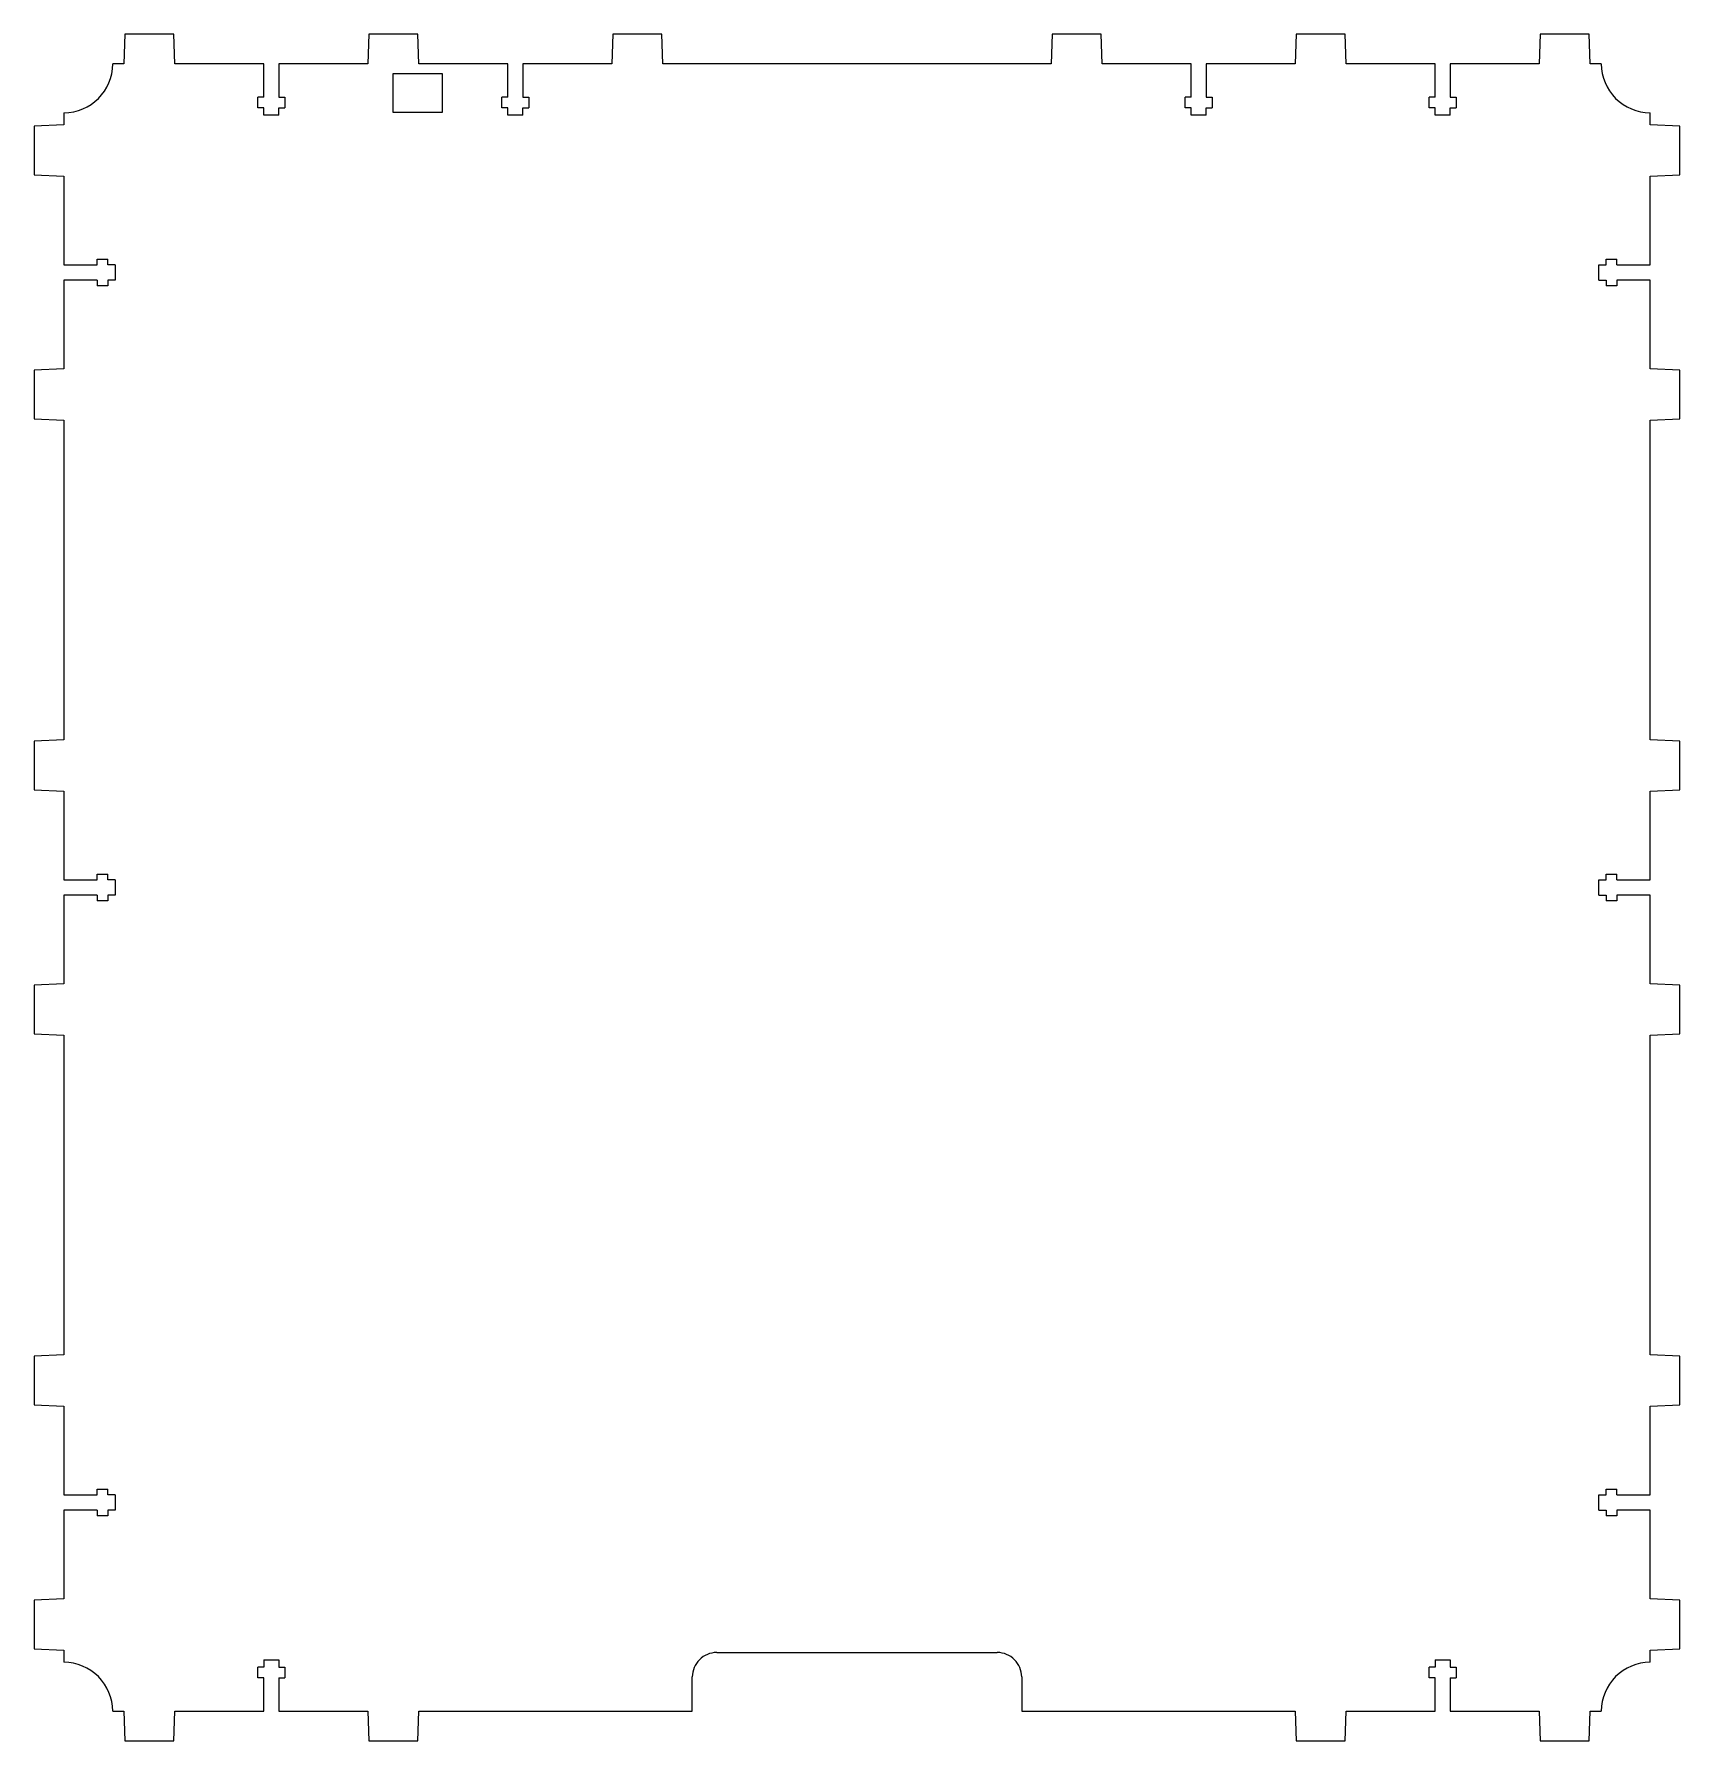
# Model space of a CAD drawing. Header units: millimetres. Extents: x -247 to 90, y -104 to 246.
import ezdxf

# ---------------------------------------------------------------- set-up
doc = ezdxf.new("R2010")
doc.units = ezdxf.units.MM
doc.header["$MEASUREMENT"] = 0

msp = doc.modelspace()

# ---------------------------------------------------------------- linework, layer by layer
at = {"lineweight": 15}
for points in [[(-228.8016, 245.6042), (-228.8016, 245.6042), (-229.0516, 239.5042), (-229.0516, 239.5042)], [(-218.8016, 245.6042), (-218.8016, 245.6042), (-228.8016, 245.6042), (-228.8016, 245.6042)], [(-218.5516, 239.5042), (-218.5516, 239.5042), (-218.8016, 245.6042), (-218.8016, 245.6042)], [(-178.8016, 245.6042), (-178.8016, 245.6042), (-179.0516, 239.5042), (-179.0516, 239.5042)], [(-168.8016, 245.6042), (-168.8016, 245.6042), (-178.8016, 245.6042), (-178.8016, 245.6042)], [(-168.5516, 239.5042), (-168.5516, 239.5042), (-168.8016, 245.6042), (-168.8016, 245.6042)], [(-128.8016, 245.6042), (-128.8016, 245.6042), (-129.0516, 239.5042), (-129.0516, 239.5042)], [(-118.8016, 245.6042), (-118.8016, 245.6042), (-128.8016, 245.6042), (-128.8016, 245.6042)], [(-118.5516, 239.5042), (-118.5516, 239.5042), (-118.8016, 245.6042), (-118.8016, 245.6042)], [(-38.8016, 245.6042), (-38.8016, 245.6042), (-39.0516, 239.5042), (-39.0516, 239.5042)], [(-28.8016, 245.6042), (-28.8016, 245.6042), (-38.8016, 245.6042), (-38.8016, 245.6042)], [(-28.5516, 239.5042), (-28.5516, 239.5042), (-28.8016, 245.6042), (-28.8016, 245.6042)], [(11.1984, 245.6042), (11.1984, 245.6042), (10.9484, 239.5042), (10.9484, 239.5042)], [(21.1984, 245.6042), (21.1984, 245.6042), (11.1984, 245.6042), (11.1984, 245.6042)], [(21.4484, 239.5042), (21.4484, 239.5042), (21.1984, 245.6042), (21.1984, 245.6042)], [(61.1984, 245.6042), (61.1984, 245.6042), (60.9484, 239.5042), (60.9484, 239.5042)], [(71.1984, 245.6042), (71.1984, 245.6042), (61.1984, 245.6042), (61.1984, 245.6042)], [(71.4484, 239.5042), (71.4484, 239.5042), (71.1984, 245.6042), (71.1984, 245.6042)], [(-241.3016, 229.5042), (-235.7788, 229.5042), (-231.3016, 233.9813), (-231.3016, 239.5041)], [(-229.0516, 239.5042), (-229.0516, 239.5042), (-231.3016, 239.5042), (-231.3016, 239.5042)], [(-200.3516, 239.5042), (-200.3516, 239.5042), (-218.5516, 239.5042), (-218.5516, 239.5042)], [(-200.3516, 232.7042), (-200.3516, 232.7042), (-200.3516, 239.5042), (-200.3516, 239.5042)], [(-179.0516, 239.5042), (-179.0516, 239.5042), (-197.2516, 239.5042), (-197.2516, 239.5042)], [(-197.2516, 239.5042), (-197.2516, 239.5042), (-197.2516, 232.7042), (-197.2516, 232.7042)], [(-150.3516, 239.5042), (-150.3516, 239.5042), (-168.5516, 239.5042), (-168.5516, 239.5042)], [(-150.3516, 232.7042), (-150.3516, 232.7042), (-150.3516, 239.5042), (-150.3516, 239.5042)], [(-129.0516, 239.5042), (-129.0516, 239.5042), (-147.2516, 239.5042), (-147.2516, 239.5042)], [(-147.2516, 239.5042), (-147.2516, 239.5042), (-147.2516, 232.7042), (-147.2516, 232.7042)], [(-39.0516, 239.5042), (-39.0516, 239.5042), (-118.5516, 239.5042), (-118.5516, 239.5042)], [(-10.3516, 239.5042), (-10.3516, 239.5042), (-28.5516, 239.5042), (-28.5516, 239.5042)], [(-10.3516, 232.7042), (-10.3516, 232.7042), (-10.3516, 239.5042), (-10.3516, 239.5042)], [(10.9484, 239.5042), (10.9484, 239.5042), (-7.2516, 239.5042), (-7.2516, 239.5042)], [(-7.2516, 239.5042), (-7.2516, 239.5042), (-7.2516, 232.7042), (-7.2516, 232.7042)], [(39.6484, 239.5042), (39.6484, 239.5042), (21.4484, 239.5042), (21.4484, 239.5042)], [(39.6484, 232.7042), (39.6484, 232.7042), (39.6484, 239.5042), (39.6484, 239.5042)], [(60.9484, 239.5042), (60.9484, 239.5042), (42.7484, 239.5042), (42.7484, 239.5042)], [(42.7484, 239.5042), (42.7484, 239.5042), (42.7484, 232.7042), (42.7484, 232.7042)], [(73.6984, 239.5042), (73.6984, 239.5042), (71.4484, 239.5042), (71.4484, 239.5042)], [(-173.8166, 229.5457), (-173.8166, 229.5457), (-173.8166, 237.5457), (-173.8166, 237.5457)], [(-173.8166, 237.5457), (-173.8166, 237.5457), (-163.8166, 237.5457), (-163.8166, 237.5457)], [(-163.8166, 237.5457), (-163.8166, 237.5457), (-163.8166, 229.5457), (-163.8166, 229.5457)], [(-201.5516, 230.5042), (-201.5516, 230.5042), (-201.5516, 232.7042), (-201.5516, 232.7042)], [(-200.3516, 232.7042), (-200.3516, 232.7042), (-201.5516, 232.7042), (-201.5516, 232.7042)], [(-197.2516, 232.7042), (-197.2516, 232.7042), (-196.0516, 232.7042), (-196.0516, 232.7042)], [(-196.0516, 232.7042), (-196.0516, 232.7042), (-196.0516, 230.5042), (-196.0516, 230.5042)], [(-151.5516, 230.5042), (-151.5516, 230.5042), (-151.5516, 232.7042), (-151.5516, 232.7042)], [(-150.3516, 232.7042), (-150.3516, 232.7042), (-151.5516, 232.7042), (-151.5516, 232.7042)], [(-147.2516, 232.7042), (-147.2516, 232.7042), (-146.0516, 232.7042), (-146.0516, 232.7042)], [(-146.0516, 232.7042), (-146.0516, 232.7042), (-146.0516, 230.5042), (-146.0516, 230.5042)], [(-11.5516, 230.5042), (-11.5516, 230.5042), (-11.5516, 232.7042), (-11.5516, 232.7042)], [(-10.3516, 232.7042), (-10.3516, 232.7042), (-11.5516, 232.7042), (-11.5516, 232.7042)], [(-7.2516, 232.7042), (-7.2516, 232.7042), (-6.0516, 232.7042), (-6.0516, 232.7042)], [(-6.0516, 232.7042), (-6.0516, 232.7042), (-6.0516, 230.5042), (-6.0516, 230.5042)], [(38.4484, 230.5042), (38.4484, 230.5042), (38.4484, 232.7042), (38.4484, 232.7042)], [(39.6484, 232.7042), (39.6484, 232.7042), (38.4484, 232.7042), (38.4484, 232.7042)], [(42.7484, 232.7042), (42.7484, 232.7042), (43.9484, 232.7042), (43.9484, 232.7042)], [(43.9484, 232.7042), (43.9484, 232.7042), (43.9484, 230.5042), (43.9484, 230.5042)], [(-241.3016, 229.5042), (-241.3016, 229.5042), (-241.3016, 227.0042), (-241.3016, 227.0042)], [(-200.3516, 230.5042), (-200.3516, 230.5042), (-201.5516, 230.5042), (-201.5516, 230.5042)], [(-200.3516, 229.0042), (-200.3516, 229.0042), (-200.3516, 230.5042), (-200.3516, 230.5042)], [(-197.2516, 229.0042), (-197.2516, 229.0042), (-200.3516, 229.0042), (-200.3516, 229.0042)], [(-197.2516, 230.5042), (-197.2516, 230.5042), (-196.0516, 230.5042), (-196.0516, 230.5042)], [(-197.2516, 229.0042), (-197.2516, 229.0042), (-197.2516, 230.5042), (-197.2516, 230.5042)], [(-163.8166, 229.5457), (-163.8166, 229.5457), (-173.8166, 229.5457), (-173.8166, 229.5457)], [(-150.3516, 230.5042), (-150.3516, 230.5042), (-151.5516, 230.5042), (-151.5516, 230.5042)], [(-150.3516, 229.0042), (-150.3516, 229.0042), (-150.3516, 230.5042), (-150.3516, 230.5042)], [(-147.2516, 229.0042), (-147.2516, 229.0042), (-150.3516, 229.0042), (-150.3516, 229.0042)], [(-147.2516, 230.5042), (-147.2516, 230.5042), (-146.0516, 230.5042), (-146.0516, 230.5042)], [(-147.2516, 229.0042), (-147.2516, 229.0042), (-147.2516, 230.5042), (-147.2516, 230.5042)], [(-10.3516, 230.5042), (-10.3516, 230.5042), (-11.5516, 230.5042), (-11.5516, 230.5042)], [(-10.3516, 229.0042), (-10.3516, 229.0042), (-10.3516, 230.5042), (-10.3516, 230.5042)], [(-7.2516, 229.0042), (-7.2516, 229.0042), (-10.3516, 229.0042), (-10.3516, 229.0042)], [(-7.2516, 230.5042), (-7.2516, 230.5042), (-6.0516, 230.5042), (-6.0516, 230.5042)], [(-7.2516, 229.0042), (-7.2516, 229.0042), (-7.2516, 230.5042), (-7.2516, 230.5042)], [(39.6484, 230.5042), (39.6484, 230.5042), (38.4484, 230.5042), (38.4484, 230.5042)], [(39.6484, 229.0042), (39.6484, 229.0042), (39.6484, 230.5042), (39.6484, 230.5042)], [(42.7484, 229.0042), (42.7484, 229.0042), (39.6484, 229.0042), (39.6484, 229.0042)], [(42.7484, 230.5042), (42.7484, 230.5042), (43.9484, 230.5042), (43.9484, 230.5042)], [(42.7484, 229.0042), (42.7484, 229.0042), (42.7484, 230.5042), (42.7484, 230.5042)], [(83.6984, 227.0042), (83.6984, 227.0042), (83.6984, 229.5042), (83.6984, 229.5042)], [(-241.3016, 227.0042), (-241.3016, 227.0042), (-247.4016, 226.7542), (-247.4016, 226.7542)], [(-247.4016, 226.7542), (-247.4016, 226.7542), (-247.4016, 216.7542), (-247.4016, 216.7542)], [(89.7984, 226.7542), (89.7984, 226.7542), (83.6984, 227.0042), (83.6984, 227.0042)], [(89.7984, 216.7542), (89.7984, 216.7542), (89.7984, 226.7542), (89.7984, 226.7542)], [(-247.4016, 216.7542), (-247.4016, 216.7542), (-241.3016, 216.5042), (-241.3016, 216.5042)], [(-241.3016, 216.5042), (-241.3016, 216.5042), (-241.3016, 198.3042), (-241.3016, 198.3042)], [(83.6984, 216.5042), (83.6984, 216.5042), (89.7984, 216.7542), (89.7984, 216.7542)], [(83.6984, 198.3042), (83.6984, 198.3042), (83.6984, 216.5042), (83.6984, 216.5042)], [(-234.5016, 198.3042), (-234.5016, 198.3042), (-234.5016, 199.5042), (-234.5016, 199.5042)], [(-234.5016, 199.5042), (-234.5016, 199.5042), (-232.3016, 199.5042), (-232.3016, 199.5042)], [(-232.3016, 198.3042), (-232.3016, 198.3042), (-232.3016, 199.5042), (-232.3016, 199.5042)], [(74.6984, 198.3042), (74.6984, 198.3042), (74.6984, 199.5042), (74.6984, 199.5042)], [(74.6984, 199.5042), (74.6984, 199.5042), (76.8984, 199.5042), (76.8984, 199.5042)], [(76.8984, 198.3042), (76.8984, 198.3042), (76.8984, 199.5042), (76.8984, 199.5042)], [(-241.3016, 198.3042), (-241.3016, 198.3042), (-234.5016, 198.3042), (-234.5016, 198.3042)], [(-230.8016, 198.3042), (-230.8016, 198.3042), (-232.3016, 198.3042), (-232.3016, 198.3042)], [(-230.8016, 198.3042), (-230.8016, 198.3042), (-230.8016, 195.2042), (-230.8016, 195.2042)], [(73.1984, 195.2042), (73.1984, 195.2042), (73.1984, 198.3042), (73.1984, 198.3042)], [(73.1984, 198.3042), (73.1984, 198.3042), (74.6984, 198.3042), (74.6984, 198.3042)], [(76.8984, 198.3042), (76.8984, 198.3042), (83.6984, 198.3042), (83.6984, 198.3042)], [(-234.5016, 195.2042), (-234.5016, 195.2042), (-241.3016, 195.2042), (-241.3016, 195.2042)], [(-241.3016, 195.2042), (-241.3016, 195.2042), (-241.3016, 177.0042), (-241.3016, 177.0042)], [(-234.5016, 195.2042), (-234.5016, 195.2042), (-234.5016, 194.0042), (-234.5016, 194.0042)], [(-232.3016, 194.0042), (-232.3016, 194.0042), (-234.5016, 194.0042), (-234.5016, 194.0042)], [(-230.8016, 195.2042), (-230.8016, 195.2042), (-232.3016, 195.2042), (-232.3016, 195.2042)], [(-232.3016, 195.2042), (-232.3016, 195.2042), (-232.3016, 194.0042), (-232.3016, 194.0042)], [(73.1984, 195.2042), (73.1984, 195.2042), (74.6984, 195.2042), (74.6984, 195.2042)], [(74.6984, 195.2042), (74.6984, 195.2042), (74.6984, 194.0042), (74.6984, 194.0042)], [(76.8984, 194.0042), (76.8984, 194.0042), (74.6984, 194.0042), (74.6984, 194.0042)], [(83.6984, 195.2042), (83.6984, 195.2042), (76.8984, 195.2042), (76.8984, 195.2042)], [(76.8984, 195.2042), (76.8984, 195.2042), (76.8984, 194.0042), (76.8984, 194.0042)], [(83.6984, 177.0042), (83.6984, 177.0042), (83.6984, 195.2042), (83.6984, 195.2042)], [(-241.3016, 177.0042), (-241.3016, 177.0042), (-247.4016, 176.7542), (-247.4016, 176.7542)], [(-247.4016, 176.7542), (-247.4016, 176.7542), (-247.4016, 166.7542), (-247.4016, 166.7542)], [(89.7984, 176.7542), (89.7984, 176.7542), (83.6984, 177.0042), (83.6984, 177.0042)], [(89.7984, 166.7542), (89.7984, 166.7542), (89.7984, 176.7542), (89.7984, 176.7542)], [(-247.4016, 166.7542), (-247.4016, 166.7542), (-241.3016, 166.5042), (-241.3016, 166.5042)], [(-241.3016, 166.5042), (-241.3016, 166.5042), (-241.3016, 101.0042), (-241.3016, 101.0042)], [(83.6984, 166.5042), (83.6984, 166.5042), (89.7984, 166.7542), (89.7984, 166.7542)], [(83.6984, 101.0042), (83.6984, 101.0042), (83.6984, 166.5042), (83.6984, 166.5042)], [(-241.3016, 101.0042), (-241.3016, 101.0042), (-247.4016, 100.7542), (-247.4016, 100.7542)], [(-247.4016, 100.7542), (-247.4016, 100.7542), (-247.4016, 90.7542), (-247.4016, 90.7542)], [(89.7984, 100.7542), (89.7984, 100.7542), (83.6984, 101.0042), (83.6984, 101.0042)], [(89.7984, 90.7542), (89.7984, 90.7542), (89.7984, 100.7542), (89.7984, 100.7542)], [(-247.4016, 90.7542), (-247.4016, 90.7542), (-241.3016, 90.5042), (-241.3016, 90.5042)], [(-241.3016, 90.5042), (-241.3016, 90.5042), (-241.3016, 72.3042), (-241.3016, 72.3042)], [(83.6984, 90.5042), (83.6984, 90.5042), (89.7984, 90.7542), (89.7984, 90.7542)], [(83.6984, 72.3042), (83.6984, 72.3042), (83.6984, 90.5042), (83.6984, 90.5042)], [(-234.5016, 72.3042), (-234.5016, 72.3042), (-234.5016, 73.5042), (-234.5016, 73.5042)], [(-234.5016, 73.5042), (-234.5016, 73.5042), (-232.3016, 73.5042), (-232.3016, 73.5042)], [(-232.3016, 72.3042), (-232.3016, 72.3042), (-232.3016, 73.5042), (-232.3016, 73.5042)], [(74.6984, 72.3042), (74.6984, 72.3042), (74.6984, 73.5042), (74.6984, 73.5042)], [(74.6984, 73.5042), (74.6984, 73.5042), (76.8984, 73.5042), (76.8984, 73.5042)], [(76.8984, 72.3042), (76.8984, 72.3042), (76.8984, 73.5042), (76.8984, 73.5042)], [(-241.3016, 72.3042), (-241.3016, 72.3042), (-234.5016, 72.3042), (-234.5016, 72.3042)], [(-230.8016, 72.3042), (-230.8016, 72.3042), (-232.3016, 72.3042), (-232.3016, 72.3042)], [(-230.8016, 72.3042), (-230.8016, 72.3042), (-230.8016, 69.2042), (-230.8016, 69.2042)], [(73.1984, 69.2042), (73.1984, 69.2042), (73.1984, 72.3042), (73.1984, 72.3042)], [(73.1984, 72.3042), (73.1984, 72.3042), (74.6984, 72.3042), (74.6984, 72.3042)], [(76.8984, 72.3042), (76.8984, 72.3042), (83.6984, 72.3042), (83.6984, 72.3042)], [(-234.5016, 69.2042), (-234.5016, 69.2042), (-241.3016, 69.2042), (-241.3016, 69.2042)], [(-241.3016, 69.2042), (-241.3016, 69.2042), (-241.3016, 51.0042), (-241.3016, 51.0042)], [(-234.5016, 69.2042), (-234.5016, 69.2042), (-234.5016, 68.0042), (-234.5016, 68.0042)], [(-232.3016, 68.0042), (-232.3016, 68.0042), (-234.5016, 68.0042), (-234.5016, 68.0042)], [(-230.8016, 69.2042), (-230.8016, 69.2042), (-232.3016, 69.2042), (-232.3016, 69.2042)], [(-232.3016, 69.2042), (-232.3016, 69.2042), (-232.3016, 68.0042), (-232.3016, 68.0042)], [(73.1984, 69.2042), (73.1984, 69.2042), (74.6984, 69.2042), (74.6984, 69.2042)], [(74.6984, 69.2042), (74.6984, 69.2042), (74.6984, 68.0042), (74.6984, 68.0042)], [(76.8984, 68.0042), (76.8984, 68.0042), (74.6984, 68.0042), (74.6984, 68.0042)], [(83.6984, 69.2042), (83.6984, 69.2042), (76.8984, 69.2042), (76.8984, 69.2042)], [(76.8984, 69.2042), (76.8984, 69.2042), (76.8984, 68.0042), (76.8984, 68.0042)], [(83.6984, 51.0042), (83.6984, 51.0042), (83.6984, 69.2042), (83.6984, 69.2042)], [(-241.3016, 51.0042), (-241.3016, 51.0042), (-247.4016, 50.7542), (-247.4016, 50.7542)], [(-247.4016, 50.7542), (-247.4016, 50.7542), (-247.4016, 40.7542), (-247.4016, 40.7542)], [(89.7984, 50.7542), (89.7984, 50.7542), (83.6984, 51.0042), (83.6984, 51.0042)], [(89.7984, 40.7542), (89.7984, 40.7542), (89.7984, 50.7542), (89.7984, 50.7542)], [(-247.4016, 40.7542), (-247.4016, 40.7542), (-241.3016, 40.5042), (-241.3016, 40.5042)], [(-241.3016, 40.5042), (-241.3016, 40.5042), (-241.3016, -24.9958), (-241.3016, -24.9958)], [(83.6984, 40.5042), (83.6984, 40.5042), (89.7984, 40.7542), (89.7984, 40.7542)], [(83.6984, -24.9958), (83.6984, -24.9958), (83.6984, 40.5042), (83.6984, 40.5042)], [(-241.3016, -24.9958), (-241.3016, -24.9958), (-247.4016, -25.2458), (-247.4016, -25.2458)], [(-247.4016, -25.2458), (-247.4016, -25.2458), (-247.4016, -35.2458), (-247.4016, -35.2458)], [(89.7984, -25.2458), (89.7984, -25.2458), (83.6984, -24.9958), (83.6984, -24.9958)], [(89.7984, -35.2458), (89.7984, -35.2458), (89.7984, -25.2458), (89.7984, -25.2458)], [(-247.4016, -35.2458), (-247.4016, -35.2458), (-241.3016, -35.4958), (-241.3016, -35.4958)], [(-241.3016, -35.4958), (-241.3016, -35.4958), (-241.3016, -53.6958), (-241.3016, -53.6958)], [(83.6984, -35.4958), (83.6984, -35.4958), (89.7984, -35.2458), (89.7984, -35.2458)], [(83.6984, -53.6958), (83.6984, -53.6958), (83.6984, -35.4958), (83.6984, -35.4958)], [(-241.3016, -53.6958), (-241.3016, -53.6958), (-234.5016, -53.6958), (-234.5016, -53.6958)], [(-234.5016, -53.6958), (-234.5016, -53.6958), (-234.5016, -52.4958), (-234.5016, -52.4958)], [(-234.5016, -52.4958), (-234.5016, -52.4958), (-232.3016, -52.4958), (-232.3016, -52.4958)], [(-232.3016, -53.6958), (-232.3016, -53.6958), (-232.3016, -52.4958), (-232.3016, -52.4958)], [(-230.8016, -53.6958), (-230.8016, -53.6958), (-232.3016, -53.6958), (-232.3016, -53.6958)], [(-230.8016, -53.6958), (-230.8016, -53.6958), (-230.8016, -56.7958), (-230.8016, -56.7958)], [(73.1984, -56.7958), (73.1984, -56.7958), (73.1984, -53.6958), (73.1984, -53.6958)], [(73.1984, -53.6958), (73.1984, -53.6958), (74.6984, -53.6958), (74.6984, -53.6958)], [(74.6984, -53.6958), (74.6984, -53.6958), (74.6984, -52.4958), (74.6984, -52.4958)], [(74.6984, -52.4958), (74.6984, -52.4958), (76.8984, -52.4958), (76.8984, -52.4958)], [(76.8984, -53.6958), (76.8984, -53.6958), (76.8984, -52.4958), (76.8984, -52.4958)], [(76.8984, -53.6958), (76.8984, -53.6958), (83.6984, -53.6958), (83.6984, -53.6958)], [(-234.5016, -56.7958), (-234.5016, -56.7958), (-241.3016, -56.7958), (-241.3016, -56.7958)], [(-241.3016, -56.7958), (-241.3016, -56.7958), (-241.3016, -74.9958), (-241.3016, -74.9958)], [(-234.5016, -56.7958), (-234.5016, -56.7958), (-234.5016, -57.9958), (-234.5016, -57.9958)], [(-232.3016, -57.9958), (-232.3016, -57.9958), (-234.5016, -57.9958), (-234.5016, -57.9958)], [(-230.8016, -56.7958), (-230.8016, -56.7958), (-232.3016, -56.7958), (-232.3016, -56.7958)], [(-232.3016, -56.7958), (-232.3016, -56.7958), (-232.3016, -57.9958), (-232.3016, -57.9958)], [(73.1984, -56.7958), (73.1984, -56.7958), (74.6984, -56.7958), (74.6984, -56.7958)], [(74.6984, -56.7958), (74.6984, -56.7958), (74.6984, -57.9958), (74.6984, -57.9958)], [(76.8984, -57.9958), (76.8984, -57.9958), (74.6984, -57.9958), (74.6984, -57.9958)], [(83.6984, -56.7958), (83.6984, -56.7958), (76.8984, -56.7958), (76.8984, -56.7958)], [(76.8984, -56.7958), (76.8984, -56.7958), (76.8984, -57.9958), (76.8984, -57.9958)], [(83.6984, -74.9958), (83.6984, -74.9958), (83.6984, -56.7958), (83.6984, -56.7958)], [(-241.3016, -74.9958), (-241.3016, -74.9958), (-247.4016, -75.2458), (-247.4016, -75.2458)], [(-247.4016, -75.2458), (-247.4016, -75.2458), (-247.4016, -85.2458), (-247.4016, -85.2458)], [(89.7984, -75.2458), (89.7984, -75.2458), (83.6984, -74.9958), (83.6984, -74.9958)], [(89.7984, -85.2458), (89.7984, -85.2458), (89.7984, -75.2458), (89.7984, -75.2458)], [(-247.4016, -85.2458), (-247.4016, -85.2458), (-241.3016, -85.4958), (-241.3016, -85.4958)], [(-241.3016, -85.4958), (-241.3016, -85.4958), (-241.3016, -87.9958), (-241.3016, -87.9958)], [(-107.5516, -85.9958), (-107.5516, -85.9958), (-50.0516, -85.9958), (-50.0516, -85.9958)], [(83.6984, -85.4958), (83.6984, -85.4958), (89.7984, -85.2458), (89.7984, -85.2458)], [(83.6984, -87.9958), (83.6984, -87.9958), (83.6984, -85.4958), (83.6984, -85.4958)], [(-201.5516, -91.1958), (-201.5516, -91.1958), (-201.5516, -88.9958), (-201.5516, -88.9958)], [(-200.3516, -88.9958), (-200.3516, -88.9958), (-201.5516, -88.9958), (-201.5516, -88.9958)], [(-200.3516, -87.4958), (-200.3516, -87.4958), (-200.3516, -88.9958), (-200.3516, -88.9958)], [(-200.3516, -87.4958), (-200.3516, -87.4958), (-197.2516, -87.4958), (-197.2516, -87.4958)], [(-197.2516, -87.4958), (-197.2516, -87.4958), (-197.2516, -88.9958), (-197.2516, -88.9958)], [(-197.2516, -88.9958), (-197.2516, -88.9958), (-196.0516, -88.9958), (-196.0516, -88.9958)], [(-196.0516, -88.9958), (-196.0516, -88.9958), (-196.0516, -91.1958), (-196.0516, -91.1958)], [(38.4484, -91.1958), (38.4484, -91.1958), (38.4484, -88.9958), (38.4484, -88.9958)], [(39.6484, -88.9958), (39.6484, -88.9958), (38.4484, -88.9958), (38.4484, -88.9958)], [(39.6484, -87.4958), (39.6484, -87.4958), (39.6484, -88.9958), (39.6484, -88.9958)], [(39.6484, -87.4958), (39.6484, -87.4958), (42.7484, -87.4958), (42.7484, -87.4958)], [(42.7484, -87.4958), (42.7484, -87.4958), (42.7484, -88.9958), (42.7484, -88.9958)], [(42.7484, -88.9958), (42.7484, -88.9958), (43.9484, -88.9958), (43.9484, -88.9958)], [(43.9484, -88.9958), (43.9484, -88.9958), (43.9484, -91.1958), (43.9484, -91.1958)], [(-200.3516, -91.1958), (-200.3516, -91.1958), (-201.5516, -91.1958), (-201.5516, -91.1958)], [(-200.3516, -97.9958), (-200.3516, -97.9958), (-200.3516, -91.1958), (-200.3516, -91.1958)], [(-197.2516, -91.1958), (-197.2516, -91.1958), (-196.0516, -91.1958), (-196.0516, -91.1958)], [(-197.2516, -91.1958), (-197.2516, -91.1958), (-197.2516, -97.9958), (-197.2516, -97.9958)], [(-112.5516, -97.9958), (-112.5516, -97.9958), (-112.5516, -90.9958), (-112.5516, -90.9958)], [(-45.0516, -90.9958), (-45.0516, -90.9958), (-45.0516, -97.9958), (-45.0516, -97.9958)], [(39.6484, -91.1958), (39.6484, -91.1958), (38.4484, -91.1958), (38.4484, -91.1958)], [(39.6484, -97.9958), (39.6484, -97.9958), (39.6484, -91.1958), (39.6484, -91.1958)], [(42.7484, -91.1958), (42.7484, -91.1958), (43.9484, -91.1958), (43.9484, -91.1958)], [(42.7484, -91.1958), (42.7484, -91.1958), (42.7484, -97.9958), (42.7484, -97.9958)], [(-231.3016, -97.9958), (-231.3016, -97.9958), (-229.0516, -97.9958), (-229.0516, -97.9958)], [(-229.0516, -97.9958), (-229.0516, -97.9958), (-228.8016, -104.0958), (-228.8016, -104.0958)], [(-218.8016, -104.0958), (-218.8016, -104.0958), (-218.5516, -97.9958), (-218.5516, -97.9958)], [(-218.5516, -97.9958), (-218.5516, -97.9958), (-200.3516, -97.9958), (-200.3516, -97.9958)], [(-197.2516, -97.9958), (-197.2516, -97.9958), (-179.0516, -97.9958), (-179.0516, -97.9958)], [(-179.0516, -97.9958), (-179.0516, -97.9958), (-178.8016, -104.0958), (-178.8016, -104.0958)], [(-168.8016, -104.0958), (-168.8016, -104.0958), (-168.5516, -97.9958), (-168.5516, -97.9958)], [(-168.5516, -97.9958), (-168.5516, -97.9958), (-112.5516, -97.9958), (-112.5516, -97.9958)], [(-45.0516, -97.9958), (-45.0516, -97.9958), (10.9484, -97.9958), (10.9484, -97.9958)], [(10.9484, -97.9958), (10.9484, -97.9958), (11.1984, -104.0958), (11.1984, -104.0958)], [(21.1984, -104.0958), (21.1984, -104.0958), (21.4484, -97.9958), (21.4484, -97.9958)], [(21.4484, -97.9958), (21.4484, -97.9958), (39.6484, -97.9958), (39.6484, -97.9958)], [(42.7484, -97.9958), (42.7484, -97.9958), (60.9484, -97.9958), (60.9484, -97.9958)], [(60.9484, -97.9958), (60.9484, -97.9958), (61.1984, -104.0958), (61.1984, -104.0958)], [(71.1984, -104.0958), (71.1984, -104.0958), (71.4484, -97.9958), (71.4484, -97.9958)], [(71.4484, -97.9958), (71.4484, -97.9958), (73.6984, -97.9958), (73.6984, -97.9958)], [(-228.8016, -104.0958), (-228.8016, -104.0958), (-218.8016, -104.0958), (-218.8016, -104.0958)], [(-178.8016, -104.0958), (-178.8016, -104.0958), (-168.8016, -104.0958), (-168.8016, -104.0958)], [(11.1984, -104.0958), (11.1984, -104.0958), (21.1984, -104.0958), (21.1984, -104.0958)], [(61.1984, -104.0958), (61.1984, -104.0958), (71.1984, -104.0958), (71.1984, -104.0958)]]:
    msp.add_open_spline(points, degree=3, dxfattribs=at)
for points in [[(73.6984, 239.5042), (73.6984, 236.852), (74.752, 234.3085), (76.6273, 232.4331), (76.6273, 232.4331), (78.5027, 230.5578), (81.0462, 229.5042), (83.6984, 229.5042)], [(-107.5516, -85.9958), (-108.8777, -85.9958), (-110.1495, -86.5226), (-111.0871, -87.4603), (-111.0871, -87.4603), (-112.0248, -88.3979), (-112.5516, -89.6697), (-112.5516, -90.9958)], [(-45.0516, -90.9958), (-45.0516, -89.6697), (-45.5784, -88.3979), (-46.5161, -87.4603), (-46.5161, -87.4603), (-47.4537, -86.5226), (-48.7255, -85.9958), (-50.0516, -85.9958)], [(-231.3016, -97.9958), (-231.3016, -95.3436), (-232.3552, -92.8001), (-234.2305, -90.9247), (-234.2305, -90.9247), (-236.1059, -89.0494), (-238.6494, -87.9958), (-241.3016, -87.9958)], [(83.6984, -87.9958), (81.0462, -87.9958), (78.5027, -89.0494), (76.6273, -90.9247), (76.6273, -90.9247), (74.752, -92.8001), (73.6984, -95.3436), (73.6984, -97.9958)]]:
    msp.add_open_spline(points, degree=3, knots=[0, 0, 0, 0, 0.33333333, 0.33333333, 0.33333333, 0.33333333, 1, 1, 1, 1], dxfattribs=at)

doc.saveas('drawing.dxf')
